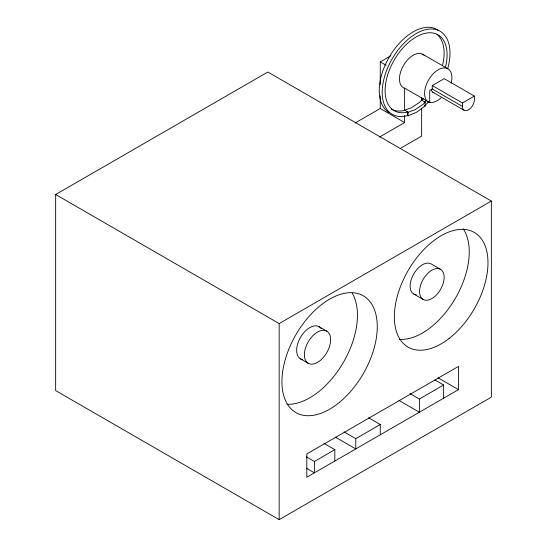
<?xml version="1.0" encoding="UTF-8"?>
<svg xmlns="http://www.w3.org/2000/svg" width="547" height="547" viewBox="0 0 547 547"><rect width="100%" height="100%" fill="white"/><g stroke="black" fill="none" stroke-linecap="round" stroke-linejoin="round"><path stroke-width="0.82" d="M423.474 98.481L419.487 102.392L411.426 107.752L403.474 110.617A43.822 25.306 -60 0 1 391.44 109.12M424.609 101.988L426.434 100.19M421.648 97.735L421.648 100.272L425.142 102.289L422.988 104.409L414.92 109.776L408.117 112.224L404.623 110.207L404.623 88.142L403.618 87.855A19.323 11.159 -60 0 1 404.308 64.088A19.323 11.159 -60 0 1 424.383 55.589M425.142 102.289L425.142 105.995L416.629 112.203L408.117 115.827L407.324 115.629A47.945 27.685 -60 0 1 383.7 79.917A47.945 27.685 -60 0 1 427.296 29.34A47.945 27.685 -60 0 1 447.658 68.826M55.65 194.52L267.832 72.019L491.35 201.064L491.35 397.149L279.168 519.65L55.65 390.599L55.65 194.52L279.168 323.571L491.35 201.064M380.254 84.764L380.254 61.886L390.893 55.746M355.16 122.979L380.254 108.491L404.623 122.562L404.623 115.396M432.26 85.564L444.219 78.659L474.406 96.087L474.434 99.855A8.499 4.909 -60 0 1 468.909 109.605A8.499 4.909 -60 0 1 462.55 107.814L462.447 102.993L432.26 85.564L432.26 88.99L462.447 106.419M432.26 88.99L429.723 90.446L429.723 102.638L428.718 102.351A19.323 11.159 -60 0 1 427.159 82.7A19.323 11.159 -60 0 1 444.54 67.896A19.323 11.159 -60 0 1 451.152 83.253M379.522 137.051L404.623 122.562M462.447 102.993L474.406 96.087M400.219 148.463L421.648 136.094L421.648 108.203M409.894 393.525L419.385 399.009L443.644 384.999L443.644 398.209M306.368 456.82L314.395 461.456L334.839 449.655L334.839 461.025M344.111 431.911L355.789 438.66L380.261 424.527L380.261 434.803M458.509 389.628L306.812 477.21L306.812 453.969L458.509 366.387L458.509 389.628L438.065 377.827M428.663 102.022L430.523 102.549A19.323 11.159 -60 0 0 440.916 97.947M422.653 54.221L447.754 68.717M432.718 92.149L463.972 110.193M380.254 61.886L386.12 65.278M404.623 88.142L429.723 102.638M424.609 105.694L425.142 105.995M440.533 269.35A17.381 10.031 -60 0 0 419.98 287.578A17.381 10.031 -60 0 0 435.029 296.269A17.381 10.031 -60 0 0 440.533 269.35L431.111 263.9A17.381 10.031 -60 0 0 412.67 275.941A17.381 10.031 -60 0 0 416.274 294.792M413.73 294.006L423.159 299.448M434.886 379.939L443.644 384.999M319.072 326.675L326.805 331.14A18.577 10.728 -60 0 1 320.911 359.912A18.577 10.728 -60 0 1 304.829 350.627A18.577 10.728 -60 0 1 326.805 331.14M398.941 400.418L419.385 412.219L419.385 399.009M300.494 358.846L308.228 363.311M368.582 417.785L380.261 424.527M335.352 437.128L355.789 448.93L355.789 438.66M323.892 443.33L334.839 449.655M306.368 468.198L314.395 472.834L314.395 461.456M408.117 112.224L408.117 115.827M407.583 115.52L407.583 111.916L406.442 112.326A43.822 25.306 -60 0 1 386.654 78.597A43.822 25.306 -60 0 1 425.757 33.176A43.822 25.306 -60 0 1 445.545 66.905M380.254 95.78L380.254 108.491M279.168 323.571L279.168 519.65M352.206 293.158A67.418 38.926 -60 0 1 343.058 362.962A67.418 38.926 -60 0 1 286.97 404.267M302.484 359.584A18.577 10.728 -60 0 1 300.802 336.877A18.577 10.728 -60 0 1 321.157 328.61M463.165 228.79A66.214 38.228 -60 0 1 455.583 297.971A66.214 38.228 -60 0 1 399.488 339.331M389.163 112.559A47.945 27.685 -60 0 1 389.861 56.006A47.945 27.685 -60 0 1 438.455 30.386M436.882 34.338A43.822 25.306 -60 0 1 442.578 65.196M428.479 102.05A47.945 27.685 -60 0 1 424.875 105.503M433.915 92.634A8.499 4.909 -60 0 1 431.303 89.77M339.619 402.223A67.418 38.926 -60 0 0 364.938 296.857A67.418 38.926 -60 0 0 284.221 363.509A67.418 38.926 -60 0 0 339.619 402.223M449.231 338.381A66.214 38.228 -60 0 0 477.08 234.355A66.214 38.228 -60 0 0 397.197 296.604A66.214 38.228 -60 0 0 449.231 338.381"/></g></svg>
